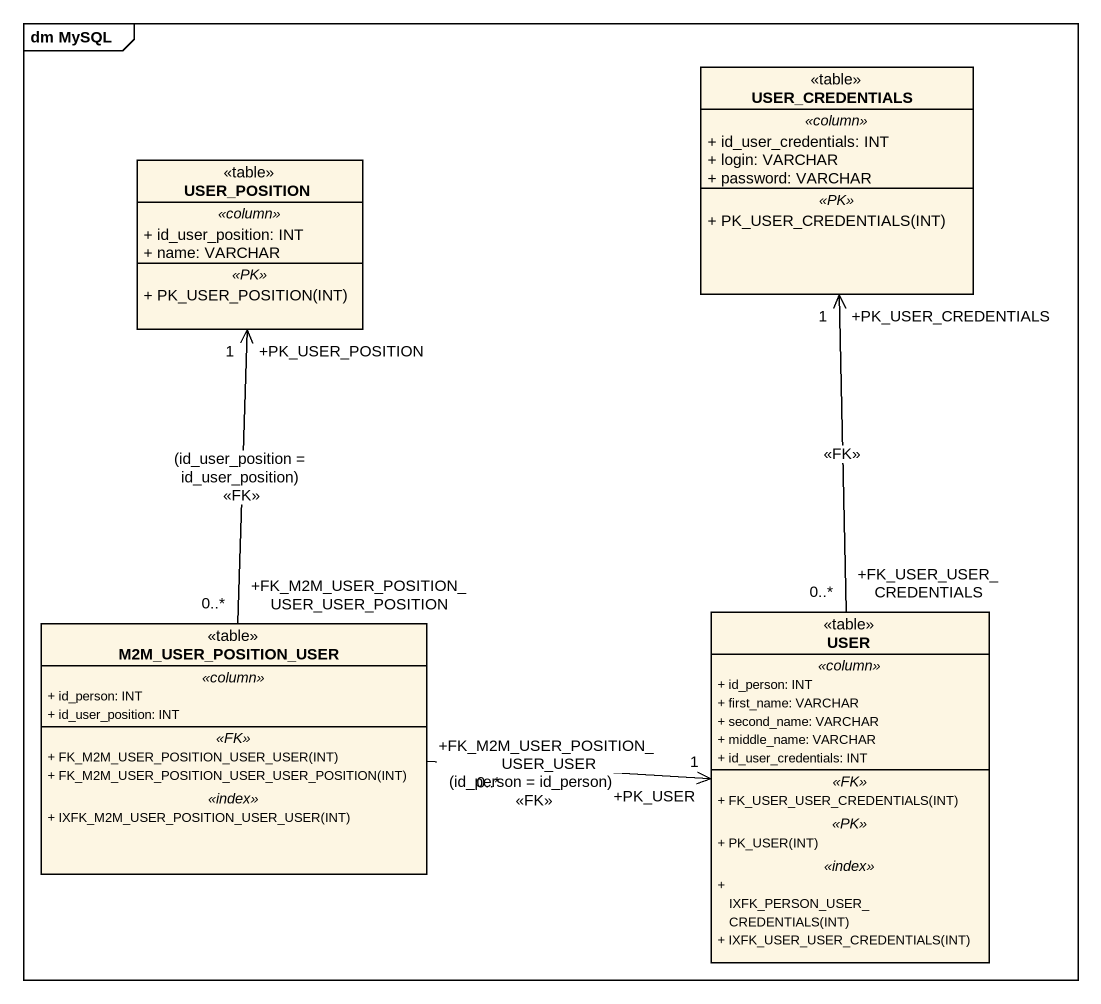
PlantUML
@startuml
mainframe dm MySQL
hide circle
hide empty members
skinparam classAttributeIconSize 0
class USER_CREDENTIALS <<table>> {
  .. <<column>> ..
  + id_user_credentials: INT
  + login: VARCHAR
  + password: VARCHAR
  .. <<PK>> ..
  + PK_USER_CREDENTIALS(INT)
}
class USER_POSITION <<table>> {
  .. <<column>> ..
  + id_user_position: INT
  + name: VARCHAR
  .. <<PK>> ..
  + PK_USER_POSITION(INT)
}
class M2M_USER_POSITION_USER <<table>> {
  .. <<column>> ..
  + id_person: INT
  + id_user_position: INT
  .. <<FK>> ..
  + FK_M2M_USER_POSITION_USER_USER(INT)
  + FK_M2M_USER_POSITION_USER_USER_POSITION(INT)
  .. <<index>> ..
  + IXFK_M2M_USER_POSITION_USER_USER(INT)
}
class USER <<table>> {
  .. <<column>> ..
  + id_person: INT
  + first_name: VARCHAR
  + second_name: VARCHAR
  + middle_name: VARCHAR
  + id_user_credentials: INT
  .. <<FK>> ..
  + FK_USER_USER_CREDENTIALS(INT)
  .. <<PK>> ..
  + PK_USER(INT)
  .. <<index>> ..
  + IXFK_PERSON_USER_CREDENTIALS(INT)
  + IXFK_USER_USER_CREDENTIALS(INT)
}
M2M_USER_POSITION_USER "+FK_M2M_USER_POSITION_USER_USER_POSITION\n0..*" -up-> "+PK_USER_POSITION\n1" USER_POSITION : (id_user_position = id_user_position)\n<<FK>>
M2M_USER_POSITION_USER "+FK_M2M_USER_POSITION_USER_USER\n0..*" -right-> "+PK_USER\n1" USER : (id_person = id_person)\n<<FK>>
USER "+FK_USER_USER_CREDENTIALS\n0..*" -up-> "+PK_USER_CREDENTIALS\n1" USER_CREDENTIALS : <<FK>>
@enduml
